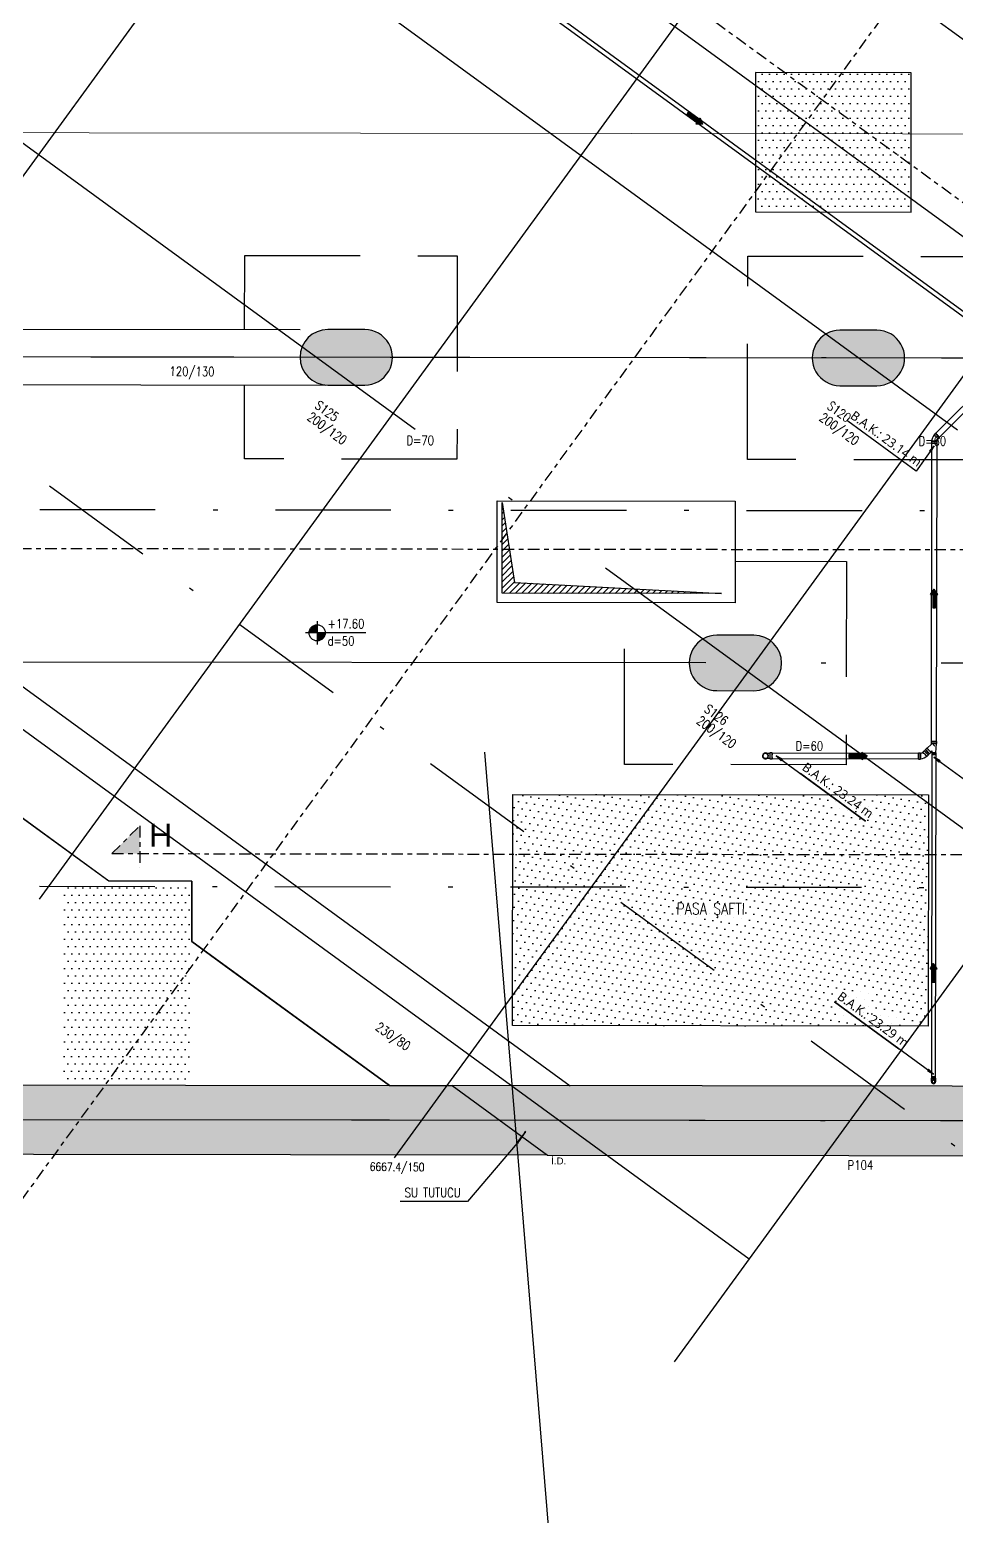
# Model space of a CAD drawing. Header units: millimetres. Extents: x 400382 to 401500, y 4543975 to 4544133.
# Drawn here: x 400777.98 to 400798.04, y 4544057.74 to 4544089.9 of the extents above; entities that cross this region are included whole.
import ezdxf
from ezdxf.enums import TextEntityAlignment as Align

# ---------------------------------------------------------------- set-up
doc = ezdxf.new("R2010")
doc.units = ezdxf.units.MM
for name, pattern in [('ACAD_ISO05W100', [33, 24, -3, 0, -3, 0, -3]), ('AKS', [3, 2.5, -0.25, 0, -0.25]), ('CENTER', [2, 1.25, -0.25, 0.25, -0.25]), ('CONTINU', [0]), ('DASHDOT2', [0.5, 0.25, -0.125, 0, -0.125]), ('HIDDEN', [0.375, 0.25, -0.125])]:
    doc.linetypes.add(name, pattern=pattern)
doc.layers.add('A-DETL', color=90, linetype='Continuous', lineweight=15)
for name, color, linetype in [('aks prota', 2, 'AKS'), ('boşluk prota', 2, 'Continuous'), ('boşluk taraması prota', 252, 'Continuous'), ('iderzi_PROTA', 3, 'Continuous'), ('kesit tarama prota', 252, 'Continuous'), ('kiriş boyutu prota', 6, 'Continuous'), ('kiriş prota', 6, 'Continuous'), ('kolon prota', 1, 'Continuous'), ('kolon tarama prota', 252, 'Continuous'), ('lkolon prota', 4, 'Continuous'), ('lperde prota', 4, 'Continuous'), ('merdiven prota', 2, 'Continuous'), ('not yazısı prota', 6, 'Continuous'), ('not çizgisi prota', 4, 'Continuous'), ('perde prota', 1, 'Continuous'), ('PRT-AL-TUNEL_EKSENI', 14, 'DASHDOT2'), ('skesit prota', 7, 'Continuous'), ('st-s_kolon tarama', 252, 'Continuous'), ('st-s_level (kot)', 6, 'Continuous'), ('st-s_levelmark (kot işareti)', 4, 'Continuous'), ('st_s_su tutucu', 2, 'Continuous'), ('st_s_ölçü', 4, 'Continuous'), ('TARAMA', 8, 'Continuous'), ('temel prota', 6, 'Continuous'), ('tkesit prota', 7, 'Continuous'), ('tkolon prota', 6, 'Continuous'), ('tperde prota', 6, 'Continuous')]:
    doc.layers.add(name, color=color, linetype=linetype)
doc.styles.add('AKS', font='romanstw.shx', dxfattribs={"height": 25})
doc.styles.add('Arial', font='Arial.ttf')
doc.styles.add('OLCU', font='romanstw.shx')
doc.styles.add('Segoe UI Light_1', font='', dxfattribs={"height": 200})
doc.styles.add('text25_PROTA', font='Arial.ttf', dxfattribs={"height": 25})
doc.styles.add('TKIRIS', font='romanstw.shx')
doc.styles.add('tkolon', font='romanstw.shx')
doc.styles.add('TSIMPLEX', font='romanstw.shx')
doc.styles.get('Segoe UI Light_1').set_extended_font_data('Segoe UI Light')
doc.dimstyles.new('1-50', dxfattribs={"dimtxt": 10, "dimasz": 4, "dimexe": 4, "dimexo": 8, "dimgap": 4, "dimtad": 1, "dimdec": 1, "dimrnd": 0.05, "dimzin": 9, "dimdsep": 46, "dimtxsty": 'OLCU', "dimblk1": 'OBLIQUE', "dimblk2": 'OBLIQUE', "dimsah": 1, "dimcen": 2, "dimdle": 4, "dimclrd": 4, "dimclre": 4, "dimclrt": 3, "dimadec": 1, "dimazin": 0, "dimtfac": 1, "dimtdec": 1, "dimtix": 1, "dimtmove": 2, "dimatfit": 3, "dimldrblk": 'OBLIQUE', "dimfxl": 1, "dimtvp": 1, "dimtolj": 1, "dimtzin": 1, "dimarcsym": 0})
pattern_1 = [(359.928458, (399108.95614, 4543658.28852), (0.079573161, 0.158650765), [0, -0.15875])]

# ---------------------------------------------------------------- blocks, each defined once
blk = doc.blocks.new('Flow Direction - Flow Direction _25mm_-1035271-_17_70 m  ARA KAT')
at = {"layer": 'TARAMA'}
blk.add_hatch(color=256, dxfattribs=at).paths.add_polyline_path([(0, 0), (-117, -78), (-117, -30), (-400, -30), (-400, 30), (-117, 30), (-117, 78)], flags=0)
for p, q in [((-117, 30), (-400, 30)), ((-400, 30), (-400, -30)), ((-117, 30), (-400, 30)), ((-400, 30), (-400, -30)), ((0, 0), (-117, 78)), ((-117, 78), (-117, 30)), ((-117, 78), (0, 0)), ((-117, 30), (-117, 78)), ((-117, -78), (0, 0)), ((-117, -78), (0, 0)), ((-400, -30), (-117, -30)), ((-117, -30), (-400, -30)), ((-117, -30), (-117, -78)), ((-117, -30), (-117, -78))]:
    blk.add_line(p, q, dxfattribs=at)
blk = doc.blocks.new('17.60 mekanik')
at = {"layer": 'kolon tarama prota'}
for points in [[(138807.5, 62471.3), (138797.1, 62460.3), (138800.3, 62458)], [(138466.1, 61800.3), (138477.1, 61789.9), (138479.4, 61793.1)], [(138807.5, 61797.7), (138818.5, 61787.2), (138820.8, 61790.4)], [(138807.5, 61112.5), (138796.6, 61122.9), (138794.2, 61119.7)]]:
    blk.add_hatch(color=256, dxfattribs=at).paths.add_polyline_path(points, flags=0)
for p, q in [((139161.9, 62549.4), (136997.4, 64122)), ((136992.2, 64114.8), (139156.7, 62542.2)), ((139258.4, 62946.3), (138810.4, 62498.3)), ((138818.8, 62490), (139266.8, 62938)), ((138768, 62416.9), (138620.1, 62524.3)), ((138801.2, 62481.5), (138801.2, 62477.1)), ((138810.1, 62498.6), (138807, 62495.5)), ((138813.9, 62477.1), (138813.9, 62481.5)), ((138816, 62486.5), (138819.1, 62489.6)), ((138807.5, 62471.3), (138768, 62416.9)), ((138807.5, 62471.3), (138797.1, 62460.3)), ((138797.1, 62460.3), (138800.3, 62458)), ((138800.3, 62458), (138807.5, 62471.3)), ((138801.6, 62477.1), (138801.6, 61831.7)), ((138813.4, 61831.7), (138813.4, 62477.1)), ((138457, 61806.7), (138452.6, 61806.7)), ((138774, 61806.2), (138457, 61806.2)), ((138778.4, 61806.7), (138774, 61806.7)), ((138786.5, 61811.9), (138783.4, 61808.7)), ((138789.4, 61814.1), (138786.9, 61811.5)), ((138792.2, 61817.5), (138789, 61814.4)), ((138801.9, 61826.3), (138792.7, 61817.1)), ((138795.2, 61803.2), (138797.7, 61805.7)), ((138798.1, 61805.4), (138801.2, 61808.5)), ((138800.7, 61809), (138803.1, 61811.4)), ((138801.2, 61831.7), (138801.2, 61827.3)), ((138801.8, 61827.3), (138801.9, 61826.3)), ((138803.5, 61827.9), (138802.8, 61827.3)), ((138803, 61807.5), (138803, 61804)), ((138803, 61804), (138803, 61106.8)), ((138803.1, 61811.4), (138803.4, 61807.5)), ((138804.1, 61827.2), (138804.1, 61827.3)), ((138811.6, 61807.5), (138813.2, 61827.3)), ((138812, 61106.8), (138812, 61804)), ((138812.1, 61804), (138812.1, 61807.5)), ((138813.9, 61827.3), (138813.9, 61831.7)), ((138452.6, 61793.9), (138457, 61793.9)), ((138457, 61794.4), (138774, 61794.4)), ((138466.1, 61800.3), (138477.1, 61789.9)), ((138479.4, 61793.1), (138466.1, 61800.3)), ((138466.1, 61800.3), (138659.6, 61659.7)), ((138477.1, 61789.9), (138479.4, 61793.1)), ((138774, 61793.9), (138778.4, 61793.9)), ((138778.4, 61794.6), (138778.4, 61794.6)), ((138792.4, 61799.7), (138795.5, 61802.9)), ((138807.5, 61797.7), (138818.5, 61787.2)), ((138820.8, 61790.4), (138807.5, 61797.7)), ((138807.5, 61797.7), (138999.7, 61658)), ((138818.5, 61787.2), (138820.8, 61790.4)), ((138659.6, 61659.7), (138518.4, 61762.3)), ((138592.8, 61268.6), (138732.6, 61166.9)), ((138807.5, 61112.5), (138592.8, 61268.6)), ((138796.6, 61122.9), (138794.2, 61119.7)), ((138794.2, 61119.7), (138807.5, 61112.5)), ((138807.5, 61112.5), (138796.6, 61122.9)), ((138803, 61106.8), (138803, 61103.3)), ((138812.1, 61103.3), (138812.1, 61106.8))]:
    blk.add_line(p, q, dxfattribs=at)
at = {"layer": 'kolon tarama prota', "flags": 128}
for points in [[(138803.3, 62488.8), (138802.1, 62484.7), (138801.8, 62481.5)], [(138807.4, 62495), (138804.8, 62491.7), (138803.3, 62488.8)], [(138813.2, 62481.5), (138813.7, 62484.1), (138813.8, 62484.4)], [(138813.8, 62484.4), (138815.3, 62486.7), (138815.5, 62486.9)], [(138437, 61800.3), (138437.5, 61802.6), (138438.8, 61804.5), (138440.8, 61805.7), (138442.8, 61806)], [(138442.8, 61806), (138443.2, 61806), (138444.6, 61806), (138446.7, 61806), (138449.4, 61806), (138452.5, 61806), (138452.6, 61806)], [(138442.8, 61806), (138445, 61805.5), (138446.9, 61804.2), (138448.1, 61802.2), (138448.5, 61800.3)], [(138783.8, 61808.3), (138781.6, 61806.7), (138779, 61806), (138778.4, 61806)], [(138442.8, 61794.6), (138440.5, 61795), (138438.6, 61796.4), (138437.4, 61798.4), (138437, 61800.3)], [(138448.5, 61800.3), (138448, 61798), (138446.7, 61796.1), (138444.7, 61794.9), (138442.8, 61794.6)], [(138452.6, 61794.6), (138449.6, 61794.6), (138446.8, 61794.6), (138444.7, 61794.6), (138443.3, 61794.6), (138442.8, 61794.6), (138442.8, 61794.6)], [(138778.4, 61794.6), (138782.6, 61795.1), (138786.7, 61796.5), (138790.3, 61798.7), (138791.9, 61800.2)], [(138803.4, 61096.3), (138803.4, 61096.7), (138803.4, 61098.1), (138803.4, 61100.1), (138803.4, 61102.6), (138803.4, 61103.3)], [(138803.4, 61096.3), (138803.9, 61098.2), (138805.2, 61099.6), (138807, 61100.3), (138807.5, 61100.4)], [(138807.5, 61092.2), (138805.6, 61092.6), (138804.2, 61093.9), (138803.5, 61095.8), (138803.4, 61096.3)], [(138807.5, 61100.4), (138809.4, 61099.9), (138810.9, 61098.6), (138811.6, 61096.8), (138811.6, 61096.3)], [(138811.6, 61096.3), (138811.2, 61094.4), (138809.9, 61092.9), (138808, 61092.2), (138807.5, 61092.2)], [(138811.6, 61103.3), (138811.6, 61100.7), (138811.6, 61098.5), (138811.6, 61097), (138811.6, 61096.3), (138811.6, 61096.3)]]:
    blk.add_lwpolyline(points, dxfattribs=at)
at = {"layer": 'kolon tarama prota'}
for centre, radius, start, end in [((138442.8, 61800.3), 6.38, 0, 180), ((138442.8, 61800.3), 6.38, 0, 180), ((138442.8, 61800.3), 5.9, 144, 324), ((138442.8, 61800.3), 5.72, 0, 180), ((138442.8, 61800.3), 5.9, 324, 144), ((138442.8, 61800.3), 6.38, 180, 0), ((138442.8, 61800.3), 6.38, 180, 0), ((138442.8, 61800.3), 5.72, 180, 0), ((138807.5, 61096.3), 4.58, 90, 270), ((138807.5, 61096.3), 4.58, 90, 270), ((138807.5, 61096.3), 4.58, 90, 270), ((138807.5, 61096.3), 4.58, 90, 270), ((138807.5, 61096.3), 4.1, 90, 270), ((138807.5, 61096.3), 4.1, 90, 270), ((138807.5, 61096.3), 3.43, 0, 180), ((138807.5, 61096.3), 3.43, 0, 180), ((138807.5, 61096.3), 3.43, 180, 0), ((138807.5, 61096.3), 3.43, 180, 0), ((138807.5, 61096.3), 3.3, 144, 324), ((138807.5, 61096.3), 3.02, 90, 270), ((138807.5, 61096.3), 3.3, 324, 144), ((138807.5, 61096.3), 4.58, 270, 90), ((138807.5, 61096.3), 4.58, 270, 90), ((138807.5, 61096.3), 4.58, 270, 90), ((138807.5, 61096.3), 4.58, 270, 90), ((138807.5, 61096.3), 4.1, 270, 90), ((138807.5, 61096.3), 4.1, 270, 90), ((138807.5, 61096.3), 3.02, 270, 90)]:
    blk.add_arc(centre, radius, start, end, dxfattribs=at)
for centre, major_axis, ratio, start_param, end_param in [((138807.5, 62481.5), (6.38, 0), 0.01, 3.13745, 6.279043), ((138807.5, 62481.5), (6.38, 0), 0.01, 6.279043, 9.420635), ((138807.5, 62481.5), (5.72, 0), 0.01, 6.279043, 9.420635), ((138807.5, 62481.5), (5.71, 0), 0.01, 3.13745, 6.279043), ((138811.5, 62491), (-4.51, 4.51), 0.01, 0.004141, 3.145734), ((138811.5, 62491), (-4.51, 4.51), 0.01, 3.145734, 6.287327), ((138811.5, 62491), (-4.04, 4.04), 0.01, 3.145734, 6.287327), ((138811.5, 62491), (-4.04, 4.04), 0.01, 0.004141, 3.145734), ((138814.6, 62494.1), (-4.51, 4.51), 0.01, 3.145734, 6.287327), ((138814.6, 62494.1), (-4.51, 4.51), 0.01, 0.004141, 3.145734), ((138814.6, 62494.1), (-4.17, 4.17), 0.01, 4.712389, 6.283185), ((138814.6, 62494.1), (-4.17, 4.17), 0.01, 0, 1.570796), ((138814.6, 62494.1), (-4.17, 4.17), 0.01, 3.141593, 4.712389), ((138814.6, 62494.1), (-4.17, 4.17), 0.01, 1.570796, 3.141593), ((138807.5, 62477.1), (6.38, 0), 0.01, 3.13745, 6.279043), ((138807.5, 62477.1), (6.38, 0), 0.01, 6.279043, 9.420635), ((138807.5, 62477.1), (5.9, 0), 0.01, 3.141593, 4.712389), ((138807.5, 62477.1), (5.9, 0), 0.01, 1.570796, 3.141593), ((138807.5, 62477.1), (5.9, 0), 0.01, 4.712389, 6.283185), ((138807.5, 62477.1), (5.9, 0), 0.01, 0, 1.570796), ((138452.6, 61800.3), (0, 6.38), 0.009997, 4.712389, 7.853982), ((138452.6, 61800.3), (0, 5.71), 0.009997, 4.712389, 7.853982), ((138457, 61800.3), (0, 6.38), 0.009997, 4.712389, 7.853982), ((138457, 61800.3), (0, 5.9), 0.009997, 4.712389, 6.283185), ((138457, 61800.3), (0, 5.9), 0.009997, 0, 1.570796), ((138774, 61800.3), (0, 6.38), 0.009997, 0.000002, 3.141594), ((138774, 61800.3), (0, 5.9), 0.009997, 0, 1.570796), ((138774, 61800.3), (0, 6.38), 0.009997, 3.141594, 6.283187), ((138774, 61800.3), (0, 5.9), 0.009997, 4.712389, 6.283185), ((138778.4, 61800.3), (0, 6.38), 0.009997, 0.000002, 3.141594), ((138778.4, 61800.3), (0, 5.71), 0.009997, 0.000002, 3.141594), ((138778.4, 61800.3), (0, 6.38), 0.009997, 3.141594, 6.283187), ((138778.4, 61800.3), (0, 5.71), 0.009997, 3.141594, 6.283187), ((138787.9, 61804.2), (-4.51, 4.51), 0.007071, 3.134525, 6.276118), ((138787.9, 61804.2), (-4.51, 4.51), 0.007071, 6.276118, 9.41771), ((138787.9, 61804.2), (-4.04, 4.04), 0.007071, 3.134525, 6.276118), ((138787.9, 61804.2), (-4.04, 4.04), 0.007071, 6.276118, 9.41771), ((138791, 61807.4), (-4.51, 4.51), 0.007071, 6.276118, 9.41771), ((138791, 61807.4), (-4.51, 4.51), 0.007071, 3.134525, 6.276118), ((138791, 61807.4), (-4.17, 4.17), 0.007071, 0, 1.570796), ((138791, 61807.4), (-4.17, 4.17), 0.007071, 4.712389, 6.283185), ((138793.6, 61809.9), (-4.51, 4.51), 0.007071, 0.007071, 3.148664), ((138793.6, 61809.9), (-4.51, 4.51), 0.007071, 3.148664, 6.290256), ((138793.6, 61809.9), (-4.17, 4.17), 0.007071, 4.712389, 6.283185), ((138793.6, 61809.9), (-4.17, 4.17), 0.007071, 0, 1.570796), ((138791, 61807.4), (-4.17, 4.17), 0.007071, 1.570796, 3.141593), ((138791, 61807.4), (-4.17, 4.17), 0.007071, 3.141593, 4.712389), ((138796.7, 61813), (-4.51, 4.51), 0.007071, 3.148664, 6.290256), ((138796.7, 61813), (-4.51, 4.51), 0.007071, 0.007071, 3.148664), ((138796.7, 61813), (-4.04, 4.04), 0.007071, 0.007071, 3.148664), ((138796.7, 61813), (-4.04, 4.04), 0.007071, 3.148664, 6.290256), ((138793.6, 61809.9), (-4.17, 4.17), 0.007071, 1.570796, 3.141593), ((138793.6, 61809.9), (-4.17, 4.17), 0.007071, 3.141593, 4.712389), ((138807.5, 61831.7), (6.38, 0), 0.01, 0, 3.141593), ((138807.5, 61831.7), (6.38, 0), 0.01, 3.141593, 6.283185), ((138807.5, 61827.3), (6.38, 0), 0.01, 0, 3.141593), ((138807.5, 61827.3), (6.38, 0), 0.01, 3.141593, 6.283185), ((138807.5, 61831.7), (5.9, 0), 0.01, 1.570796, 3.141593), ((138807.5, 61831.7), (5.9, 0), 0.01, 3.141593, 4.712389), ((138807.5, 61807.5), (4.58, 0), 0.01, 0, 3.141593), ((138807.5, 61807.5), (4.58, 0), 0.01, 3.141593, 6.283185), ((138807.5, 61804), (4.58, 0), 0.01, 0, 3.141593), ((138807.5, 61804), (4.5, 0), 0.01, 1.570796, 3.141593), ((138807.5, 61804), (4.58, 0), 0.01, 3.141593, 6.283185), ((138807.5, 61804), (4.5, 0), 0.01, 3.141593, 4.712389), ((138807.5, 61823.9), (-4.04, 4.04), 0.007071, 5.71806, 6.290256), ((138807.5, 61823.9), (-4.04, 4.04), 0.007071, 0.007071, 0.579267), ((138807.5, 61823.9), (-4.04, 4.04), 0.007071, 4.127881, 5.064937), ((138807.5, 61823.9), (-4.04, 4.04), 0.007071, 1.23239, 2.169446), ((138807.5, 61831.7), (5.9, 0), 0.01, 0, 1.570796), ((138807.5, 61831.7), (5.9, 0), 0.01, 4.712389, 6.283185), ((138807.5, 61804), (4.5, 0), 0.01, 0, 1.570796), ((138807.5, 61804), (4.5, 0), 0.01, 4.712389, 6.283185), ((138452.6, 61800.3), (0, 5.72), 0.009997, 1.570796, 4.712389), ((138452.6, 61800.3), (0, 6.38), 0.009997, 1.570796, 4.712389), ((138457, 61800.3), (0, 5.9), 0.009997, 3.141593, 4.712389), ((138457, 61800.3), (0, 5.9), 0.009997, 1.570796, 3.141593), ((138457, 61800.3), (0, 6.38), 0.009997, 1.570796, 4.712389), ((138774, 61800.3), (0, 5.9), 0.009997, 1.570796, 3.141593), ((138774, 61800.3), (0, 5.9), 0.009997, 3.141593, 4.712389), ((138807.5, 61106.8), (-4.58, 0), 0.01, 4.712389, 7.853982), ((138807.5, 61106.8), (4.5, 0), 0.01, 1.570796, 3.141593), ((138807.5, 61106.8), (4.5, 0), 0.01, 3.141593, 4.712389), ((138807.5, 61103.3), (4.58, 0), 0.01, 1.570796, 4.712389), ((138807.5, 61103.3), (4.1, 0), 0.01, 1.570796, 4.712389), ((138807.5, 61106.8), (4.5, 0), 0.01, 0, 1.570796), ((138807.5, 61106.8), (4.5, 0), 0.01, 4.712389, 6.283185), ((138807.5, 61106.8), (-4.58, 0), 0.01, 1.570796, 4.712389), ((138807.5, 61103.3), (-4.1, 0), 0.01, 1.570796, 4.712389), ((138807.5, 61103.3), (-4.58, 0), 0.01, 1.570796, 4.712389)]:
    blk.add_ellipse(centre, major_axis=major_axis, ratio=ratio, start_param=start_param, end_param=end_param, dxfattribs=at)
at = {"layer": 'kolon tarama prota', "xscale": 0.1, "yscale": 0.1, "zscale": 0.1}
for p, rotation in [((138304.6, 63166.7), 324.0000034150935), ((138807.5, 62161.3), 89.9999999999998), ((138807.5, 61351.5), 89.9999999999998)]:
    blk.add_blockref('Flow Direction - Flow Direction _25mm_-1035271-_17_70 m  ARA KAT', p, dxfattribs=dict(at, rotation=rotation))
blk.add_blockref('Flow Direction - Flow Direction _25mm_-1035271-_17_70 m  ARA KAT', (138663, 61800.3), dxfattribs=at)
at = {"layer": 'kolon tarama prota', "char_height": 20, "attachment_point": 1, "rotation": 324, "line_spacing_factor": 1.142579, "style": 'Segoe UI Light_1'}
for s, insert, width in [('B.A.K.: 23.14 m', (138635.5, 62548.4), 208.13), ('B.A.K.: 23.24 m', (138532, 61787.8), 213.66), ('B.A.K.: 23.29 m', (138608.8, 61292.2), 213.157)]:
    blk.add_mtext(s, dxfattribs=dict(at, insert=insert, width=width))
blk = doc.blocks.new('PLAN_KOT')
at = {"layer": 'st-s_levelmark (kot işareti)'}
h = blk.add_hatch(color=256, dxfattribs=at)
h.paths.add_polyline_path([(0, 17.5, 0.414214), (-17.5, 0), (0, 0)])
h.paths.add_polyline_path([(17.5, 0), (0, 0), (0, -17.5, 0.414214)])
for p, q in [((105, 0), (-25, 0)), ((0, 25), (0, -25))]:
    blk.add_line(p, q, dxfattribs=at)
blk.add_circle((0, 0), 17.5, dxfattribs=at)
at = {"layer": 'st-s_level (kot)', "color": 6, "style": 'OLCU', "width": 0.8}
for tag, p in [('KOT', (22.7, 9.8)), ('DÖŞEME_KALINLIĞI', (22.7, -27.6))]:
    blk.add_attdef(tag, p, '', height=20, dxfattribs=at)
blk = doc.blocks.new('_Oblique')
at = {"layer": 'st_s_ölçü', "lineweight": -2}
blk.add_line((-0.5, -0.5), (0.5, 0.5), dxfattribs=at)
blk = doc.blocks.new('D')
at = {"layer": 'st_s_su tutucu', "linetype": 'CONTINU', "ltscale": 0.2}
for p, q in [((-39987.8, 52508.2), (-39992.6, 52508.2)), ((-39992.6, 52508.2), (-39992.6, 52507.4)), ((-39992.6, 52507.4), (-39990.6, 52506.1)), ((-39990.6, 52478.7), (-39991.9, 52478.7)), ((-39991.9, 52478.7), (-39991.9, 52477.7)), ((-39990.6, 52498.5), (-39991.5, 52498.5)), ((-39991.5, 52498.5), (-39991.5, 52497.9)), ((-39991.5, 52497.9), (-39990.6, 52497.9)), ((-39990.6, 52488.5), (-39991.5, 52488.5)), ((-39991.5, 52488.5), (-39991.5, 52487.9)), ((-39991.5, 52487.9), (-39990.6, 52487.9)), ((-39990.6, 52506.1), (-39990.6, 52498.5)), ((-39990.6, 52497.9), (-39990.6, 52488.5)), ((-39990.6, 52487.9), (-39990.6, 52478.7)), ((-39989.8, 52506.1), (-39987.8, 52507.4)), ((-39989.8, 52498.5), (-39989.8, 52506.1)), ((-39988.9, 52498.5), (-39989.8, 52498.5)), ((-39989.8, 52488.5), (-39989.8, 52497.9)), ((-39989.8, 52497.9), (-39988.9, 52497.9)), ((-39988.9, 52488.5), (-39989.8, 52488.5)), ((-39989.8, 52478.7), (-39989.8, 52487.9)), ((-39989.8, 52487.9), (-39988.9, 52487.9)), ((-39988.5, 52478.7), (-39989.8, 52478.7)), ((-39988.9, 52497.9), (-39988.9, 52498.5)), ((-39988.9, 52487.9), (-39988.9, 52488.5)), ((-39988.5, 52477.7), (-39988.5, 52478.7)), ((-39987.8, 52507.4), (-39987.8, 52508.2)), ((-39992.6, 52449), (-39990.6, 52450.3)), ((-39992.6, 52448.2), (-39992.6, 52449)), ((-39987.8, 52448.2), (-39992.6, 52448.2)), ((-39991.9, 52477.7), (-39990.6, 52477.7)), ((-39991.5, 52467.9), (-39991.5, 52468.5)), ((-39991.5, 52468.5), (-39990.6, 52468.5)), ((-39990.6, 52467.9), (-39991.5, 52467.9)), ((-39991.5, 52457.9), (-39991.5, 52458.5)), ((-39991.5, 52458.5), (-39990.6, 52458.5)), ((-39990.6, 52457.9), (-39991.5, 52457.9)), ((-39990.6, 52468.5), (-39990.6, 52477.7)), ((-39990.6, 52458.5), (-39990.6, 52467.9)), ((-39990.6, 52450.3), (-39990.6, 52457.9)), ((-39989.8, 52477.7), (-39988.5, 52477.7)), ((-39989.8, 52477.7), (-39989.8, 52468.5)), ((-39989.8, 52468.5), (-39988.9, 52468.5)), ((-39988.9, 52467.9), (-39989.8, 52467.9)), ((-39989.8, 52467.9), (-39989.8, 52458.5)), ((-39989.8, 52458.5), (-39988.9, 52458.5)), ((-39988.9, 52457.9), (-39989.8, 52457.9)), ((-39989.8, 52457.9), (-39989.8, 52450.3)), ((-39989.8, 52450.3), (-39987.8, 52449)), ((-39988.9, 52468.5), (-39988.9, 52467.9)), ((-39988.9, 52458.5), (-39988.9, 52457.9)), ((-39987.8, 52449), (-39987.8, 52448.2))]:
    blk.add_line(p, q, dxfattribs=at)

msp = doc.modelspace()

# ---------------------------------------------------------------- hatches: boundary and pattern name
at = {"layer": 'boşluk taraması prota', "ltscale": 2}
h = msp.add_hatch(dxfattribs=at)
h.set_pattern_fill('ANSI31', color=256, scale=0.03, angle=-0.0715, style=0)
h.set_pattern_definition([(44.928458, (400085.46443, 4543667.29421), (-0.06726777, 0.067435967), [])])
h.paths.add_polyline_path([(400788.204, 4544079.666), (400788.468, 4544077.942), (400792.953, 4544077.699), (400788.202, 4544077.705)])
at = {"layer": 'kesit tarama prota'}
h = msp.add_hatch(color=256, dxfattribs=at)
h.dxf.hatch_style = 1
h.paths.add_polyline_path([(400780.358, 4544072.674), (400779.757, 4544072.075), (400780.357, 4544072.074)])
at = {"layer": 'kolon tarama prota'}
h = msp.add_hatch(color=256, dxfattribs=at)
h.dxf.hatch_style = 1
h.paths.add_polyline_path([(400787.123, 4544067.056), (400789.185, 4544065.554), (400722.426, 4544065.637), (400722.461, 4544093.537), (400744.727, 4544093.509), (400746.836, 4544096.404), (400748.048, 4544095.52), (400745.49, 4544092.008), (400723.659, 4544092.036), (400723.628, 4544067.136)])
h = msp.add_hatch(dxfattribs=at)
h.set_pattern_fill('DOTS', color=2, scale=0.1, angle=-0.0715)
h.set_pattern_definition(pattern_1)
h.paths.add_polyline_path([(400797.062, 4544088.965), (400793.692, 4544088.969), (400793.688, 4544085.953), (400797.058, 4544085.949)])
h = msp.add_hatch(color=256, dxfattribs=at)
h.dxf.hatch_style = 1
edge = h.paths.add_edge_path()
edge.add_arc((400784.429, 4544082.81), 0.6, 89.9285, 269.9285)
edge.add_line((400784.428, 4544082.21), (400785.228, 4544082.209))
edge.add_arc((400785.229, 4544082.809), 0.6, 269.9285, 449.9285)
edge.add_line((400785.229, 4544083.409), (400784.429, 4544083.41))
h = msp.add_hatch(color=256, dxfattribs=at)
h.dxf.hatch_style = 1
edge = h.paths.add_edge_path()
edge.add_arc((400795.518, 4544082.796), 0.6, 89.9285, 269.9285)
edge.add_line((400795.517, 4544082.196), (400796.317, 4544082.195))
edge.add_arc((400796.318, 4544082.795), 0.6, 269.9285, 449.9285)
edge.add_line((400796.318, 4544083.395), (400795.518, 4544083.396))
h = msp.add_hatch(color=256, dxfattribs=at)
h.dxf.hatch_style = 1
edge = h.paths.add_edge_path()
edge.add_arc((400792.854, 4544076.199), 0.6, 89.9285, 269.9285)
edge.add_line((400792.854, 4544075.599), (400793.654, 4544075.598))
edge.add_arc((400793.654, 4544076.198), 0.6, 269.9285, 449.9285)
edge.add_line((400793.655, 4544076.798), (400792.855, 4544076.799))
h = msp.add_hatch(dxfattribs=at)
h.set_pattern_fill('DOTS', color=2, scale=0.1, angle=-0.0715)
h.set_pattern_definition(pattern_1)
h.paths.add_polyline_path([(400778.686, 4544071.482), (400779.69, 4544071.481), (400781.487, 4544071.477), (400781.484, 4544070.176), (400781.48, 4544067.063), (400778.68, 4544067.067)])
h = msp.add_hatch(color=256, dxfattribs=at)
h.dxf.hatch_style = 1
h.paths.add_polyline_path([(400835.841, 4544066.996), (400787.123, 4544067.056), (400789.185, 4544065.554), (400834.84, 4544065.497), (400834.839, 4544065.197), (400835.839, 4544065.196)])
at = {"layer": 'st-s_kolon tarama', "ltscale": 0.001}
h = msp.add_hatch(dxfattribs=at)
h.set_pattern_fill('DOTS', color=253, scale=0.1, angle=53.9363)
h.set_pattern_definition([(53.93629, (399708.95567, 4543657.53933), (-0.081600782, 0.157617466), [0, -0.15875])])
h.paths.add_polyline_path([(400797.436, 4544073.343), (400788.436, 4544073.355), (400788.43, 4544068.355), (400797.43, 4544068.343)])

# ---------------------------------------------------------------- linework, layer by layer
at = {"layer": 'A-DETL', "color": 1, "lineweight": 5}
msp.add_lwpolyline([(400720.575, 4544087.739), (400879.024, 4544087.542)], dxfattribs=at)
at = {"layer": 'aks prota', "ltscale": 10}
for p, q in [((400834.128, 4544063.498), (400758.693, 4544118.449)), ((400828.258, 4544063.505), (400756.661, 4544115.66)), ((400828.258, 4544063.505), (400756.661, 4544115.66)), ((400770.513, 4544076.681), (400798.009, 4544114.428)), ((400770.513, 4544076.681), (400798.009, 4544114.428)), ((400822.389, 4544063.512), (400754.63, 4544112.871)), ((400778.191, 4544071.088), (400805.688, 4544108.835)), ((400810.65, 4544063.527), (400750.567, 4544107.294)), ((400810.65, 4544063.527), (400750.567, 4544107.294)), ((400785.87, 4544065.494), (400813.367, 4544103.241)), ((400785.87, 4544065.494), (400813.367, 4544103.241)), ((400793.551, 4544063.301), (400744.532, 4544099.009)), ((400793.551, 4544063.301), (400744.532, 4544099.009)), ((400791.932, 4544061.078), (400819.429, 4544098.825)), ((400791.932, 4544061.078), (400819.429, 4544098.825)), ((400882.918, 4544082.687), (400716.999, 4544082.894)), ((400864.496, 4544082.71), (400741.083, 4544082.864)), ((400882.91, 4544076.087), (400716.991, 4544076.294)), ((400882.897, 4544066.187), (400716.978, 4544066.394)), ((400864.475, 4544066.21), (400741.063, 4544066.364))]:
    msp.add_line(p, q, dxfattribs=at)
at = {"layer": 'boşluk prota', "ltscale": 0.05}
msp.add_lwpolyline([(400788.204, 4544079.666), (400788.468, 4544077.942), (400792.953, 4544077.699), (400788.202, 4544077.705)], close=True, dxfattribs=at)
at = {"layer": 'iderzi_PROTA', "linetype": 'ACAD_ISO05W100', "lineweight": 30, "ltscale": 2}
msp.add_lwpolyline([(400774.44, 4544076.822), (400774.438, 4544075.307), (400775.387, 4544074.616), (400775.996, 4544074.173), (400776.618, 4544073.719), (400778.687, 4544072.212), (400779.689, 4544071.482), (400781.487, 4544071.477), (400781.486, 4544070.176), (400782.187, 4544069.664), (400785.762, 4544067.058), (400787.123, 4544067.056), (400789.185, 4544065.554)], dxfattribs=at)
at = {"layer": 'kiriş prota'}
msp.add_line((400777.071, 4544076.235), (400789.675, 4544067.053), dxfattribs=at)
for points in [[(400771.233, 4544092.786), (400771.222, 4544083.426), (400783.829, 4544083.41)], [(400776.377, 4544082.22), (400784.376, 4544082.21)], [(400785.762, 4544067.058), (400781.484, 4544070.176), (400781.487, 4544071.477), (400779.69, 4544071.481), (400774.438, 4544075.307), (400774.44, 4544076.822)]]:
    msp.add_lwpolyline(points, dxfattribs=at)
msp.add_lwpolyline([(400788.099, 4544079.705), (400793.249, 4544079.699), (400793.246, 4544077.499), (400788.096, 4544077.505)], close=True, dxfattribs=at)
at = {"layer": 'kolon prota', "color": 1}
for points in [[(400784.429, 4544083.41, 1), (400784.428, 4544082.21), (400785.228, 4544082.209, 1), (400785.229, 4544083.409)], [(400795.518, 4544083.396, 1), (400795.517, 4544082.196), (400796.317, 4544082.195, 1), (400796.318, 4544083.395)], [(400792.855, 4544076.799, 1), (400792.854, 4544075.599), (400793.654, 4544075.598, 1), (400793.655, 4544076.798)]]:
    msp.add_lwpolyline(points, format="xyb", close=True, dxfattribs=at)
at = {"layer": 'not yazısı prota'}
msp.add_lwpolyline([(400788.436, 4544073.355), (400797.436, 4544073.343), (400797.43, 4544068.343), (400788.43, 4544068.355)], close=True, dxfattribs=at)
at = {"layer": 'perde prota'}
msp.add_lwpolyline([(400787.123, 4544067.056), (400789.185, 4544065.554), (400722.426, 4544065.637), (400722.461, 4544093.537), (400744.727, 4544093.509), (400746.836, 4544096.404), (400748.048, 4544095.52), (400745.49, 4544092.008), (400723.659, 4544092.036), (400723.628, 4544067.136)], close=True, dxfattribs=at)
msp.add_lwpolyline([(400835.841, 4544066.996), (400787.123, 4544067.056), (400789.185, 4544065.554), (400834.84, 4544065.497), (400834.839, 4544065.197), (400835.839, 4544065.196)], dxfattribs=at)
at = {"layer": 'PRT-AL-TUNEL_EKSENI', "ltscale": 10}
for p, q in [((400801.038, 4544063.539), (400747.241, 4544102.727)), ((400716.995, 4544079.594), (400882.914, 4544079.387)), ((400716.985, 4544071.444), (400882.904, 4544071.237))]:
    msp.add_line(p, q, dxfattribs=at)
at = {"layer": 'skesit prota', "linetype": 'CENTER', "ltscale": 0.2}
for p, q in [((400779.757, 4544072.075), (400780.358, 4544072.674)), ((400780.358, 4544072.674), (400780.357, 4544071.774))]:
    msp.add_line(p, q, dxfattribs=at)
for points in [[(400755.487, 4544117.26), (400803.763, 4544082.093)], [(400755.487, 4544117.26), (400803.763, 4544082.093)], [(400811.947, 4544111.465), (400773.46, 4544058.632)], [(400712.313, 4544078.757), (400879.094, 4544078.548)], [(400779.757, 4544072.075), (400857.27, 4544071.978)]]:
    msp.add_lwpolyline(points, dxfattribs=at)
at = {"layer": 'temel prota'}
msp.add_lwpolyline([(400793.692, 4544088.969), (400793.688, 4544085.953), (400797.058, 4544085.949), (400797.062, 4544088.965)], close=True, dxfattribs=at)
at = {"layer": 'temel prota', "linetype": 'HIDDEN', "ltscale": 10}
for points in [[(400782.629, 4544083.412), (400782.631, 4544085.012), (400787.231, 4544085.006), (400787.226, 4544080.606), (400782.626, 4544080.612), (400782.628, 4544082.212)], [(400793.247, 4544078.399), (400795.657, 4544078.396), (400795.652, 4544073.996), (400790.852, 4544074.002), (400790.856, 4544077.602)]]:
    msp.add_lwpolyline(points, dxfattribs=at)
msp.add_lwpolyline([(400793.52, 4544084.998), (400798.32, 4544084.992), (400798.315, 4544080.592), (400793.515, 4544080.598)], close=True, dxfattribs=at)

# ---------------------------------------------------------------- block references
at = {"layer": 'merdiven prota', "xscale": 0.01, "yscale": 0.01, "zscale": 0.01, "rotation": 359.9284577011093}
msp.add_blockref('17.60 mekanik', (399408.706, 4543457.914), dxfattribs=at)
at = {"layer": 'st-s_level (kot)', "linetype": 'CONTINU', "ltscale": 0.1, "xscale": 0.01, "yscale": 0.01, "zscale": 0.01, "rotation": 359.9284577011093}
msp.add_blockref('PLAN_KOT', (400784.199, 4544076.85), dxfattribs=at).add_auto_attribs({'KOT': '+17.60', 'DÖŞEME_KALINLIĞI': 'd=50'})
at = {"layer": 'st_s_ölçü', "xscale": 0.004999999999999998, "yscale": 0.004999999999999998, "zscale": 0.004999999999999998, "rotation": 323.9284581141017}
msp.add_blockref('D', (400795.742, 4543736.118), dxfattribs=at)

# ---------------------------------------------------------------- texts
at = {"layer": 'iderzi_PROTA', "linetype": 'ACAD_ISO05W100', "style": 'text25_PROTA'}
msp.add_text('İ.D.', height=0.15, rotation=359.9285, dxfattribs=at).set_placement((400789.266, 4544065.351))
at = {"layer": 'kiriş boyutu prota', "ltscale": 0.05, "style": 'TKIRIS', "width": 0.8}
msp.add_text('120/130', height=0.2, rotation=359.5105, dxfattribs=at).set_placement((400781.976, 4544082.5), align=Align.MIDDLE_RIGHT)
msp.add_text('230/80', height=0.2, rotation=325.1656, dxfattribs=at).set_placement((400785.499, 4544068.36), align=Align.MIDDLE_LEFT)
at = {"layer": 'lkolon prota', "style": 'tkolon', "width": 0.8}
for p in [(400783.963, 4544081.478), (400795.052, 4544081.464), (400792.392, 4544074.908)]:
    msp.add_text('200/120', height=0.2, rotation=323.9285, dxfattribs=at).set_placement(p)
at = {"layer": 'lperde prota', "style": 'tkolon', "width": 0.8}
msp.add_text('6667.4/150', height=0.18, rotation=359.568, dxfattribs=at).set_placement((400785.338, 4544065.301), align=Align.MIDDLE_LEFT)
at = {"layer": 'not yazısı prota', "style": 'AKS', "width": 0.8}
msp.add_text('PASA ŞAFTI', height=0.25, rotation=359.9285, dxfattribs=at).set_placement((400792.718, 4544070.756), align=Align.CENTER)
at = {"layer": 'not yazısı prota', "ltscale": 0.05, "style": 'TSIMPLEX', "width": 0.8}
msp.add_text('SU TUTUCU', height=0.2, rotation=359.9285, dxfattribs=at).set_placement((400786.093, 4544064.642))
at = {"layer": 'st-s_level (kot)', "color": 6, "style": 'OLCU', "width": 0.8}
for tag, p in [('D=70', (400786.131, 4544080.912)), ('D=60', (400797.22, 4544080.898)), ('D=60', (400794.557, 4544074.302))]:
    msp.add_attdef(tag, p, '', height=0.2, rotation=359.9285, dxfattribs=at)
at = {"layer": 'tkesit prota', "style": 'Arial'}
msp.add_text('H', height=0.5, rotation=359.9285, dxfattribs=at).set_placement((400780.558, 4544072.224))
at = {"layer": 'tkolon prota', "style": 'tkolon', "width": 0.8}
for s, p in [('S125', (400784.13, 4544081.728)), ('S120', (400795.219, 4544081.714)), ('S126', (400792.559, 4544075.158))]:
    msp.add_text(s, height=0.2, rotation=323.9285, dxfattribs=at).set_placement(p)
at = {"layer": 'tperde prota', "style": 'tkolon', "width": 0.8}
msp.add_text('P104', height=0.2, rotation=0.3977, dxfattribs=at).set_placement((400795.683, 4544065.335), align=Align.MIDDLE_LEFT)

# ---------------------------------------------------------------- leaders
at = {"layer": 'not çizgisi prota'}
msp.add_leader([(400788.526, 4544065.81), (400787.455, 4544064.547), (400785.998, 4544064.549)], dimstyle='1-50', override={"dimasz": 12, "dimgap": 4, "dimtad": 0}, dxfattribs=at)

doc.saveas('drawing.dxf')
